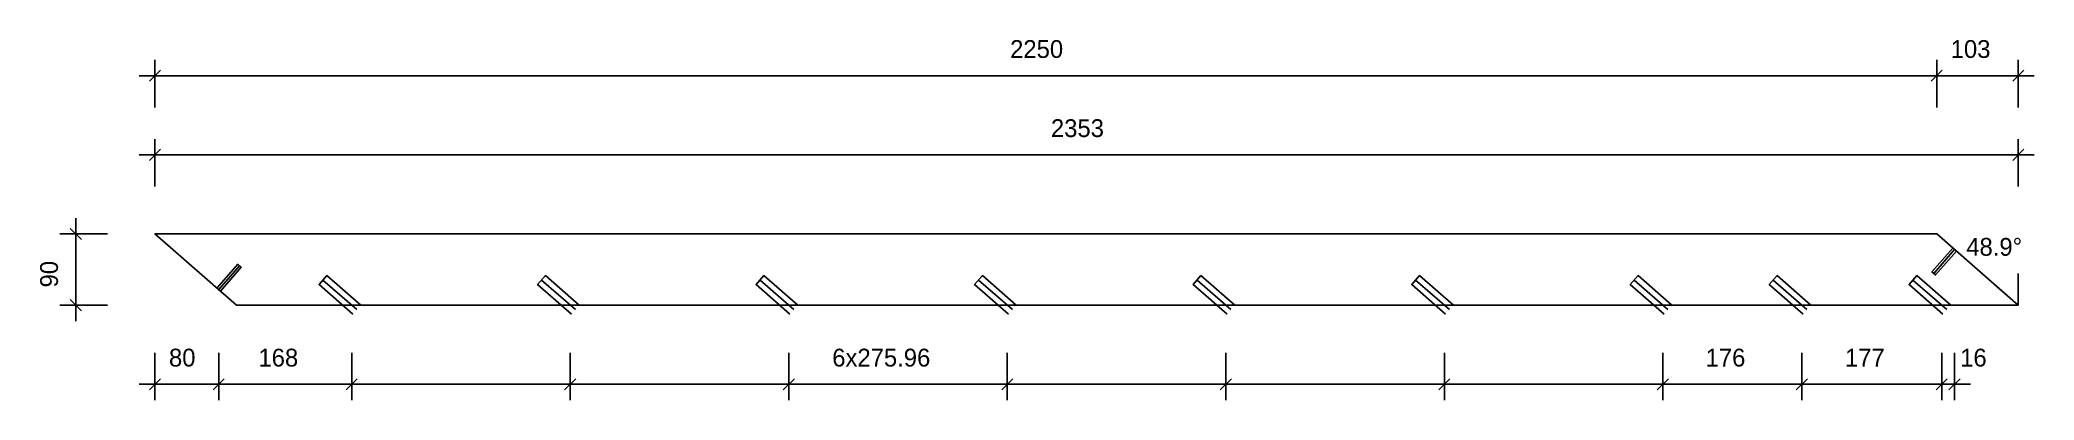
# Model space of a CAD drawing. Header units: millimetres. Extents: x -145 to 2373, y -120 to 335.
import ezdxf
from ezdxf.enums import TextEntityAlignment as Align

# ---------------------------------------------------------------- set-up
doc = ezdxf.new("R2010")
doc.units = ezdxf.units.MM
for name, color, linetype in [('CONTOUR', 7, 'CONTINUOUS'), ('DIMLINES', 7, 'CONTINUOUS'), ('DIMLINESTEXT', 7, 'CONTINUOUS'), ('DRILLINGSSIDE', 7, 'CONTINUOUS')]:
    doc.layers.add(name, color=color, linetype=linetype)

msp = doc.modelspace()

# ---------------------------------------------------------------- linework, layer by layer
at = {"layer": 'CONTOUR', "color": 0, "linetype": '0'}
msp.add_lwpolyline([(2353.054, 0), (103.057, 0), (0, 90), (2249.997, 90), (2353.054, 0)], dxfattribs=at)
at = {"layer": 'DIMLINES', "color": 0}
for p, q in [((0, 310), (0, 250)), ((2249.997, 310), (2249.997, 250)), ((2353.054, 310), (2353.054, 250)), ((-20, 290), (2373.054, 290)), ((7.071, 297.071), (-7.071, 282.929)), ((2257.068, 297.071), (2242.926, 282.929)), ((2360.125, 297.071), (2345.983, 282.929)), ((0, 210), (0, 150)), ((2353.054, 210), (2353.054, 150)), ((-20, 190), (2373.054, 190)), ((7.071, 197.071), (-7.071, 182.929)), ((2360.125, 197.071), (2345.983, 182.929)), ((-100, -20), (-100, 110)), ((-120, 90), (-60, 90)), ((-107.071, 97.071), (-92.929, 82.929)), ((2353.054, 0), (2322.926, 26.311)), ((2353.054, 0), (2353.054, 40)), ((-120, 0), (-60, 0)), ((-107.071, 7.071), (-92.929, -7.071)), ((0, -120), (0, -60)), ((80.461, -120), (80.461, -60)), ((248.466, -120), (248.466, -60)), ((524.427, -120), (524.427, -60)), ((800.388, -120), (800.388, -60)), ((1076.35, -120), (1076.35, -60)), ((1352.311, -120), (1352.311, -60)), ((1628.272, -120), (1628.272, -60)), ((1904.233, -120), (1904.233, -60)), ((2079.773, -120), (2079.773, -60)), ((2256.321, -120), (2256.321, -60)), ((2272.593, -120), (2272.593, -60)), ((-20, -100), (2292.593, -100)), ((7.071, -92.929), (-7.071, -107.071)), ((87.532, -92.929), (73.39, -107.071)), ((255.537, -92.929), (241.395, -107.071)), ((531.498, -92.929), (517.356, -107.071)), ((807.459, -92.929), (793.317, -107.071)), ((1083.421, -92.929), (1069.279, -107.071)), ((1359.382, -92.929), (1345.24, -107.071)), ((1635.343, -92.929), (1621.201, -107.071)), ((1911.305, -92.929), (1897.162, -107.071)), ((2086.844, -92.929), (2072.702, -107.071)), ((2263.392, -92.929), (2249.25, -107.071)), ((2279.664, -92.929), (2265.522, -107.071))]:
    msp.add_line(p, q, dxfattribs=at)
at = {"layer": 'DRILLINGSSIDE', "color": 3}
for p, q in [((2272.593, 70.267), (2246.282, 40.138)), ((80.461, 19.733), (106.772, 49.862)), ((254.934, -5.649), (212.177, 31.691)), ((530.896, -5.649), (488.139, 31.691)), ((806.857, -5.649), (764.1, 31.691)), ((1082.818, -5.649), (1040.061, 31.691)), ((1358.78, -5.649), (1316.023, 31.691)), ((1634.741, -5.649), (1591.984, 31.691)), ((1910.702, -5.649), (1867.945, 31.691)), ((2086.242, -5.649), (2043.485, 31.691)), ((2262.79, -5.649), (2220.033, 31.691))]:
    msp.add_line(p, q, dxfattribs=at)
at = {"layer": 'DRILLINGSSIDE', "color": 3, "linetype": '3'}
for points in [[(78.202, 21.707), (104.513, 51.835), (109.032, 47.888), (82.721, 17.76)], [(2274.853, 68.293), (2248.542, 38.165), (2244.022, 42.112), (2270.334, 72.24)], [(250.001, -11.298), (207.244, 26.042), (217.111, 37.34), (259.868, 0)], [(525.962, -11.298), (483.205, 26.042), (493.072, 37.34), (535.829, 0)], [(801.924, -11.298), (759.167, 26.042), (769.033, 37.34), (811.79, 0)], [(1077.885, -11.298), (1035.128, 26.042), (1044.995, 37.34), (1087.752, 0)], [(1353.846, -11.298), (1311.089, 26.042), (1320.956, 37.34), (1363.713, 0)], [(1629.807, -11.298), (1587.05, 26.042), (1596.917, 37.34), (1639.674, 0)], [(1905.769, -11.298), (1863.012, 26.042), (1872.878, 37.34), (1915.635, 0)], [(2081.309, -11.298), (2038.552, 26.042), (2048.418, 37.34), (2091.175, 0)], [(2257.856, -11.298), (2215.099, 26.042), (2224.966, 37.34), (2267.723, 0)]]:
    msp.add_lwpolyline(points, dxfattribs=at)

# ---------------------------------------------------------------- texts
at = {"layer": 'DIMLINESTEXT'}
for s, p in [('2250', (1079.925, 335)), ('103', (2267.721, 335)), ('2353', (1131.454, 235)), ('48.9°', (2287.366, 85))]:
    msp.add_text(s, height=22.5, dxfattribs=at).set_placement(p, align=Align.TOP_LEFT)
for s, rotation, p in [('90', 90, (-145, 22.463)), ('80', -360, (17.694, -55)), ('168', -360, (130.659, -55)), ('6x275.96', -360, (855.306, -55)), ('176', -360, (1958.199, -55)), ('177', -360, (2134.242, -55)), ('16', -360, (2279.693, -55))]:
    msp.add_text(s, height=22.5, rotation=rotation, dxfattribs=at).set_placement(p, align=Align.TOP_LEFT)

doc.saveas('drawing.dxf')
